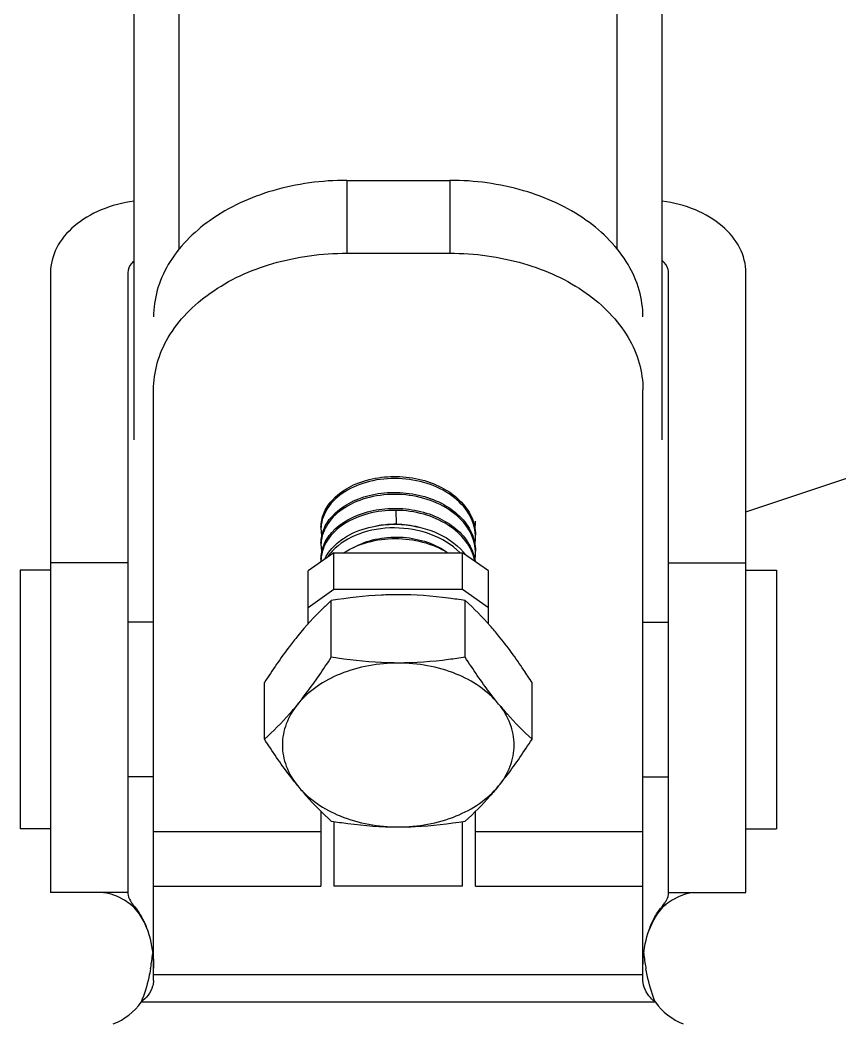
# Model space of a CAD drawing. Extents: x 27938 to 1507990, y 110129 to 923079.
# Drawn here: x 669672 to 670192, y 358411 to 359049 of the extents above; entities that cross this region are included whole.
import ezdxf

# ---------------------------------------------------------------- set-up
doc = ezdxf.new("R2010")
doc.units = 0
doc.header["$LTSCALE"] = 1000
doc.header["$MEASUREMENT"] = 0
doc.styles.get("Standard").update_dxf_attribs({"font": 'gbenor.shx', "bigfont": 'gbcbig.shx'})
doc.dimstyles.get("Standard").update_dxf_attribs({"dimtxt": 0.18, "dimasz": 0.18, "dimexe": 0.18, "dimexo": 0.0625, "dimgap": 0.09, "dimtad": 0, "dimtih": 1, "dimtoh": 1, "dimdec": 4, "dimzin": 0, "dimdsep": 46, "dimtxsty": 'Standard', "dimcen": 0.09, "dimadec": 0, "dimazin": 0, "dimtfac": 1, "dimtdec": 4, "dimtofl": 0, "dimtmove": 0, "dimatfit": 3, "dimfxl": 1, "dimtolj": 1, "dimtzin": 0, "dimarcsym": 0})

msp = doc.modelspace()

# ---------------------------------------------------------------- linework, layer by layer
for p, q in [((669744.3, 358782.23), (669744.3, 361352.6)), ((670079.58, 358782.23), (670079.58, 361352.6)), ((669772.93, 358903.12), (669772.93, 361068.15)), ((670050.96, 358903.12), (670050.96, 361068.15)), ((669879.23, 358947.03), (669879.23, 358900.77)), ((669879.23, 358947.03), (669944.65, 358947.03)), ((669944.65, 358947.03), (669944.65, 358900.77)), ((669879.23, 358900.77), (669944.65, 358900.77)), ((669691.15, 358888.39), (669691.15, 358494.77)), ((669740.22, 358888.39), (669740.22, 358494.77)), ((670083.67, 358494.77), (670083.67, 358888.39)), ((670132.74, 358494.77), (670132.74, 358888.39)), ((669756.57, 358439.06), (669756.57, 358814.04)), ((670067.32, 358439.06), (670067.32, 358814.04)), ((669910.49, 358737.51), (669910.72, 358728.84)), ((669910.72, 358728.84), (669910.72, 358728.65)), ((669871.06, 358710.6), (669854.7, 358699.04)), ((669871.06, 358687.47), (669871.06, 358710.6)), ((669871.06, 358710.6), (669952.83, 358710.6)), ((669952.83, 358687.47), (669952.83, 358710.6)), ((669969.19, 358699.04), (669952.83, 358710.6)), ((669740.22, 358704.17), (669691.15, 358704.17)), ((670083.67, 358704.17), (670132.74, 358704.17)), ((669691.15, 358699.52), (669671.8, 358699.52)), ((669671.8, 358699.52), (669671.8, 358535.35)), ((669854.7, 358665.45), (669854.7, 358699.04)), ((669969.19, 358665.45), (669969.19, 358699.04)), ((670132.74, 358699.52), (670152.09, 358699.52)), ((670152.09, 358699.52), (670152.09, 358535.35)), ((669854.7, 358675.91), (669871.06, 358687.47)), ((669871.06, 358687.47), (669952.83, 358687.47)), ((669952.83, 358687.47), (669969.19, 358675.91)), ((669869.45, 358644.32), (669869.45, 358680.18)), ((669954.44, 358644.32), (669954.44, 358680.18)), ((669756.57, 358666.5), (669740.22, 358666.5)), ((670067.32, 358666.5), (670083.67, 358666.5)), ((669826.96, 358592.28), (669826.96, 358628.14)), ((669996.93, 358592.28), (669996.93, 358628.14)), ((669756.57, 358568.37), (669740.22, 358568.37)), ((670067.32, 358568.37), (670083.67, 358568.37)), ((669862.88, 358546.43), (669862.88, 358498.85)), ((669961.01, 358498.86), (669961.01, 358546.43)), ((669871.06, 358539.99), (669871.06, 358498.88)), ((669952.83, 358498.88), (669952.83, 358540)), ((669691.15, 358535.35), (669671.8, 358535.35)), ((669756.57, 358533.59), (669862.88, 358533.59)), ((669961.01, 358533.59), (670067.32, 358533.59)), ((670132.74, 358535.35), (670152.09, 358535.35)), ((669740.22, 358494.77), (669691.15, 358494.77)), ((669756.57, 358498.86), (669862.88, 358498.86)), ((669952.83, 358498.88), (669871.06, 358498.88)), ((669961.01, 358498.86), (670067.32, 358498.86)), ((670083.67, 358494.77), (670132.74, 358494.77)), ((669745.43, 358484.67), (669741.74, 358487.47)), ((670078.45, 358484.67), (670082.15, 358487.47)), ((670067.32, 358442.51), (669756.57, 358442.51)), ((670075.23, 358425.16), (669748.66, 358425.16))]:
    msp.add_line(p, q)
for points in [[(669741.74, 358487.47), (669738.05, 358489.98), (669733.57, 358492.31), (669729.69, 358493.76), (669726.78, 358494.5), (669725.04, 358494.75), (669724.6, 358494.77)], [(670099.29, 358494.77), (670098.85, 358494.75), (670097.11, 358494.5), (670094.19, 358493.76), (670090.32, 358492.31), (670085.84, 358489.98), (670082.15, 358487.47)], [(669752.64, 358471.11), (669750.55, 358476.15), (669747.34, 358481.57), (669744, 358485.5), (669741.75, 358487.46)], [(670082.14, 358487.46), (670079.84, 358485.46), (670076.52, 358481.53), (670073.33, 358476.13), (670071.24, 358471.11)]]:
    msp.add_lwpolyline(points)
for centre, radius, start, end in [((669933.9, 358730.62), 27.1, 350.49826, 359.97077), ((669885.16, 358725.55), 22.28, 176.79531, 179.99774), ((669885.48, 358725.57), 22.61, 180.0486, 191.38893), ((669909.67, 358670.72), 58.13, 88.96287, 89.19864), ((669909.67, 358659.47), 69.18, 89.13991, 89.31671), ((669885.16, 358715.43), 22.28, 176.79481, 179.99775), ((669933.91, 358720.5), 27.1, 350.57751, 359.9713), ((669934.2, 358720.49), 26.81, 0.00153, 2.66808), ((669885.48, 358715.45), 22.6, 180.04798, 191.3296), ((669925.31, 358687), 36.87, 37.51951, 40.62392), ((669933.91, 358710.38), 27.1, 350.53849, 359.97102), ((669934.2, 358710.37), 26.81, 0.00154, 2.66785), ((669885.16, 358705.31), 22.28, 176.79416, 179.99777), ((669885.1, 358705.31), 22.22, 180.00024, 181.15233), ((669766.99, 358504.72), 29.33, 213.78825, 214.18873), ((670056.9, 358504.72), 29.33, 325.81127, 326.21175), ((669633.18, 358468.51), 123.45, 350.02794, 354.2434), ((670190.7, 358468.51), 123.44, 185.75095, 189.97214), ((669631.82, 358468.72), 124.83, 349.72994, 350.04434), ((670192.07, 358468.72), 124.83, 189.95566, 190.27006), ((669715.68, 358449.34), 40.89, 292.02431, 323.74846), ((670108.2, 358449.34), 40.89, 216.25154, 247.97569)]:
    msp.add_arc(centre, radius, start, end)
for points, knots in [([(669879.23, 358947.03), (669863.43, 358947.03), (669832.77, 358942.88), (669792.61, 358924.83), (669768.14, 358900.33), (669758.22, 358877.65), (669756.57, 358865.99), (669756.57, 358860.3)], [0, 0, 0, 0, 0.287429, 0.554303, 0.789052, 0.896403, 1, 1, 1, 1]), ([(670067.32, 358860.3), (670067.32, 358865.99), (670065.66, 358877.65), (670055.75, 358900.33), (670031.27, 358924.83), (669991.12, 358942.88), (669960.45, 358947.03), (669944.65, 358947.03)], [0, 0, 0, 0, 0.103597, 0.210948, 0.445697, 0.712571, 1, 1, 1, 1]), ([(669744.28, 358933.83), (669737.09, 358932.85), (669723.44, 358929.32), (669706.05, 358919.2), (669694.13, 358905.19), (669691.15, 358893.77), (669691.15, 358888.39)], [0, 0, 0, 0, 0.287892, 0.552013, 0.786654, 1, 1, 1, 1]), ([(670132.74, 358888.39), (670132.74, 358893.77), (670129.76, 358905.19), (670117.83, 358919.2), (670100.45, 358929.32), (670086.8, 358932.85), (670079.61, 358933.83)], [0, 0, 0, 0, 0.213346, 0.447987, 0.712108, 1, 1, 1, 1]), ([(669744.22, 358895.97), (669743.6, 358895.47), (669741.5, 358893.47), (669740.22, 358890.5), (669740.22, 358888.39)], [0, 0, 0, 0, 0.274002, 1, 1, 1, 1]), ([(669756.57, 358814.04), (669756.57, 358819.73), (669758.22, 358831.39), (669768.14, 358854.07), (669792.61, 358878.57), (669832.77, 358896.62), (669863.43, 358900.77), (669879.23, 358900.77)], [0, 0, 0, 0, 0.103597, 0.210948, 0.445697, 0.712571, 1, 1, 1, 1]), ([(669944.65, 358900.77), (669960.45, 358900.77), (669991.12, 358896.62), (670031.27, 358878.57), (670055.75, 358854.07), (670065.66, 358831.39), (670067.32, 358819.73), (670067.32, 358814.04)], [0, 0, 0, 0, 0.287429, 0.554303, 0.789052, 0.896403, 1, 1, 1, 1]), ([(670083.67, 358888.39), (670083.67, 358889.08), (670083.3, 358892), (670081.39, 358894.57), (670079.67, 358895.97)], [0, 0, 0, 0, 0.236834, 1, 1, 1, 1]), ([(669960.98, 358721.73), (669960.76, 358726.45), (669957.49, 358736.36), (669946.1, 358747.87), (669930.28, 358755.48), (669912.11, 358758.53), (669893.93, 358756.76), (669878.1, 358750.46), (669866.59, 358740.3), (669863.15, 358731.11), (669862.91, 358726.79)], [0, 0, 0, 0, 0.109411, 0.23076, 0.366309, 0.510386, 0.653207, 0.784895, 0.899597, 1, 1, 1, 1]), ([(669869.7, 358743.6), (669875.74, 358750.43), (669889.59, 358757.27), (669909.1, 358759.59), (669924.84, 358757.96), (669939.3, 358752.87), (669951.12, 358744.72), (669959.07, 358734.07), (669961.01, 358725.72), (669961.01, 358721.75)], [0, 0, 0, 0, 0.241317, 0.379461, 0.520014, 0.655792, 0.781306, 0.894819, 1, 1, 1, 1]), ([(669869.69, 358733.47), (669875.73, 358740.3), (669889.58, 358747.15), (669909.09, 358749.48), (669924.84, 358747.84), (669939.3, 358742.75), (669951.12, 358734.6), (669959.07, 358723.95), (669961.01, 358715.6), (669961.01, 358711.63)], [0, 0, 0, 0, 0.241302, 0.379446, 0.520006, 0.655788, 0.781304, 0.89482, 1, 1, 1, 1]), ([(669862.88, 358726.81), (669862.88, 358729.77), (669864.16, 358735.97), (669867.6, 358741.22), (669869.7, 358743.6)], [0, 0, 0, 0, 0.48237, 1, 1, 1, 1]), ([(669960.98, 358711.62), (669960.76, 358716.33), (669957.49, 358726.24), (669946.1, 358737.75), (669930.28, 358745.36), (669912.11, 358748.41), (669893.93, 358746.64), (669878.1, 358740.34), (669866.59, 358730.18), (669863.15, 358720.99), (669862.91, 358716.67)], [0, 0, 0, 0, 0.109411, 0.23076, 0.366314, 0.510391, 0.653213, 0.784895, 0.899597, 1, 1, 1, 1]), ([(669910.49, 358737.51), (669904.48, 358737.58), (669892.85, 358736.23), (669877.53, 358729.83), (669866.44, 358719.76), (669863.15, 358710.78), (669862.91, 358706.55)], [0, 0, 0, 0, 0.291821, 0.560232, 0.794326, 1, 1, 1, 1]), ([(669869.69, 358723.35), (669875.48, 358729.9), (669888.6, 358736.62), (669907.27, 358739.28), (669922.47, 358738.16), (669936.69, 358733.81), (669948.69, 358726.54), (669957.35, 358716.84), (669960.24, 358708.98), (669960.76, 358705.14)], [0, 0, 0, 0, 0.238806, 0.375378, 0.515068, 0.651187, 0.778286, 0.893865, 1, 1, 1, 1]), ([(669960.53, 358705.27), (669959.67, 358709.77), (669955.35, 358718.9), (669943.56, 358729.18), (669928.03, 358735.82), (669916.42, 358737.43), (669910.49, 358737.51)], [0, 0, 0, 0, 0.215857, 0.456017, 0.721227, 1, 1, 1, 1]), ([(669862.88, 358716.69), (669862.88, 358719.65), (669864.16, 358725.84), (669867.59, 358731.09), (669869.69, 358733.47)], [0, 0, 0, 0, 0.482394, 1, 1, 1, 1]), ([(669862.88, 358706.57), (669862.88, 358709.53), (669864.16, 358715.72), (669867.59, 358720.97), (669869.69, 358723.35)], [0, 0, 0, 0, 0.482388, 1, 1, 1, 1]), ([(669869.68, 358713.22), (669871.88, 358715.71), (669883.35, 358725.31), (669899.01, 358728.79), (669910.49, 358728.65)], [0, 0, 0, 0, 0.224306, 1, 1, 1, 1]), ([(669951.09, 358710.67), (669945.99, 358715.79), (669932.53, 358723.73), (669909.72, 358727.61), (669887.42, 358724.15), (669874.57, 358716.53), (669870.05, 358711.63)], [0, 0, 0, 0, 0.245715, 0.512956, 0.773315, 1, 1, 1, 1]), ([(669896.52, 358727.31), (669897.63, 358727.58), (669902.23, 358728.54), (669906.94, 358728.9), (669910.48, 358728.85)], [0, 0, 0, 0, 0.245441, 1, 1, 1, 1]), ([(669910.71, 358728.65), (669918.96, 358728.52), (669934.73, 358725.58), (669948.45, 358716.66), (669953.3, 358711.01)], [0, 0, 0, 0, 0.525716, 1, 1, 1, 1]), ([(669877.69, 358710.7), (669882.23, 358713.66), (669892.87, 358718.14), (669915.6, 358721.05), (669933.66, 358716.7), (669943.43, 358710.61)], [0, 0, 0, 0, 0.237857, 0.495496, 1, 1, 1, 1]), ([(669883.65, 358713.85), (669887.89, 358716.31), (669897.65, 358719.88), (669918.14, 358721.59), (669934.13, 358717.01), (669942.59, 358711.18)], [0, 0, 0, 0, 0.239537, 0.497847, 1, 1, 1, 1]), ([(669865.25, 358706.6), (669865.53, 358707.18), (669866.77, 358709.54), (669868.35, 358711.71), (669869.68, 358713.22)], [0, 0, 0, 0, 0.243018, 1, 1, 1, 1]), ([(669869.45, 358680.18), (669867.67, 358678.59), (669860.14, 358671.61), (669853.19, 358664.02), (669848.21, 358657.91)], [0, 0, 0, 0, 0.2325, 1, 1, 1, 1]), ([(669911.94, 358683.93), (669908.37, 358683.93), (669894.14, 358683.59), (669879.96, 358681.91), (669869.45, 358680.18)], [0, 0, 0, 0, 0.251248, 1, 1, 1, 1]), ([(669954.44, 358680.18), (669950.94, 358680.76), (669936.88, 358682.87), (669922.63, 358683.93), (669911.94, 358683.93)], [0, 0, 0, 0, 0.248681, 1, 1, 1, 1]), ([(669975.68, 358657.91), (669973.94, 358660.05), (669967.3, 358667.88), (669960.03, 358675.17), (669954.44, 358680.18)], [0, 0, 0, 0, 0.268858, 1, 1, 1, 1]), ([(669848.21, 358657.91), (669846.38, 358655.67), (669838.85, 358646.07), (669831.99, 358635.96), (669826.96, 358628.14)], [0, 0, 0, 0, 0.237123, 1, 1, 1, 1]), ([(669996.93, 358628.14), (669995.2, 358630.82), (669988.52, 358641.02), (669981.38, 358650.93), (669975.68, 358657.91)], [0, 0, 0, 0, 0.261287, 1, 1, 1, 1]), ([(669848.21, 358614.55), (669850.04, 358616.79), (669857.56, 358626.39), (669864.42, 358636.5), (669869.45, 358644.32)], [0, 0, 0, 0, 0.237123, 1, 1, 1, 1]), ([(669911.94, 358640.57), (669899.46, 358640.57), (669875.78, 358636.5), (669855.16, 358623.06), (669848.21, 358614.55)], [0, 0, 0, 0, 0.531659, 1, 1, 1, 1]), ([(669911.94, 358640.57), (669908.37, 358640.57), (669894.14, 358640.91), (669879.96, 358642.59), (669869.45, 358644.32)], [0, 0, 0, 0, 0.251248, 1, 1, 1, 1]), ([(669954.44, 358644.32), (669950.94, 358643.74), (669936.88, 358641.63), (669922.63, 358640.57), (669911.94, 358640.57)], [0, 0, 0, 0, 0.248681, 1, 1, 1, 1]), ([(669975.68, 358614.55), (669968.73, 358623.06), (669948.11, 358636.5), (669924.43, 358640.57), (669911.94, 358640.57)], [0, 0, 0, 0, 0.468341, 1, 1, 1, 1]), ([(669975.68, 358614.55), (669973.85, 358616.79), (669966.33, 358626.39), (669959.47, 358636.5), (669954.44, 358644.32)], [0, 0, 0, 0, 0.237123, 1, 1, 1, 1]), ([(669848.21, 358614.55), (669846.46, 358612.41), (669839.82, 358604.58), (669832.55, 358597.28), (669826.96, 358592.28)], [0, 0, 0, 0, 0.268858, 1, 1, 1, 1]), ([(669848.21, 358614.55), (669845.14, 358610.79), (669840.17, 358602.57), (669837.46, 358588.52), (669840.17, 358574.48), (669845.14, 358566.26), (669848.21, 358562.5)], [0, 0, 0, 0, 0.257487, 0.5, 0.742513, 1, 1, 1, 1]), ([(669975.68, 358614.55), (669977.43, 358612.41), (669984.07, 358604.58), (669991.33, 358597.28), (669996.93, 358592.28)], [0, 0, 0, 0, 0.268858, 1, 1, 1, 1]), ([(669975.68, 358562.5), (669978.75, 358566.26), (669983.72, 358574.48), (669986.42, 358588.52), (669983.72, 358602.57), (669978.75, 358610.79), (669975.68, 358614.55)], [0, 0, 0, 0, 0.257487, 0.5, 0.742513, 1, 1, 1, 1]), ([(669848.21, 358562.5), (669846.38, 358564.74), (669838.85, 358574.34), (669831.99, 358584.45), (669826.96, 358592.28)], [0, 0, 0, 0, 0.237123, 1, 1, 1, 1]), ([(669975.68, 358562.5), (669977.51, 358564.74), (669985.04, 358574.34), (669991.89, 358584.45), (669996.93, 358592.28)], [0, 0, 0, 0, 0.237123, 1, 1, 1, 1]), ([(669848.21, 358562.5), (669849.95, 358560.37), (669856.59, 358552.54), (669863.86, 358545.24), (669869.45, 358540.24)], [0, 0, 0, 0, 0.268858, 1, 1, 1, 1]), ([(669848.21, 358562.5), (669855.16, 358553.99), (669875.78, 358540.55), (669899.46, 358536.48), (669911.94, 358536.48)], [0, 0, 0, 0, 0.468341, 1, 1, 1, 1]), ([(669911.94, 358536.48), (669924.43, 358536.48), (669948.11, 358540.55), (669968.73, 358553.99), (669975.68, 358562.5)], [0, 0, 0, 0, 0.531659, 1, 1, 1, 1]), ([(669975.68, 358562.5), (669973.94, 358560.37), (669967.3, 358552.54), (669960.03, 358545.24), (669954.44, 358540.24)], [0, 0, 0, 0, 0.268858, 1, 1, 1, 1]), ([(669869.45, 358540.24), (669872.94, 358539.66), (669887.01, 358537.55), (669901.25, 358536.48), (669911.94, 358536.48)], [0, 0, 0, 0, 0.248681, 1, 1, 1, 1]), ([(669911.94, 358536.48), (669915.52, 358536.48), (669929.75, 358536.82), (669943.92, 358538.5), (669954.44, 358540.24)], [0, 0, 0, 0, 0.251248, 1, 1, 1, 1]), ([(669740.22, 358494.77), (669740.22, 358494.27), (669740.46, 358491.97), (669741.62, 358489.89), (669742.61, 358488.41)], [0, 0, 0, 0, 0.222245, 1, 1, 1, 1]), ([(670081.28, 358488.41), (670081.65, 358488.96), (670082.85, 358490.88), (670083.67, 358493.15), (670083.67, 358494.77)], [0, 0, 0, 0, 0.289589, 1, 1, 1, 1]), ([(669742.72, 358488.24), (669742.92, 358487.96), (669743.78, 358486.73), (669744.71, 358485.56), (669745.43, 358484.67)], [0, 0, 0, 0, 0.231104, 1, 1, 1, 1]), ([(670078.45, 358484.67), (670078.71, 358484.98), (670079.64, 358486.14), (670080.55, 358487.34), (670081.16, 358488.24)], [0, 0, 0, 0, 0.26918, 1, 1, 1, 1]), ([(669745.43, 358484.67), (669746.11, 358483.83), (669749.12, 358479.66), (669751.3, 358474.93), (669752.64, 358471.11)], [0, 0, 0, 0, 0.210146, 1, 1, 1, 1]), ([(670071.24, 358471.11), (670071.73, 358472.49), (670073.6, 358477.27), (670076.14, 358481.82), (670078.45, 358484.67)], [0, 0, 0, 0, 0.285604, 1, 1, 1, 1]), ([(669752.64, 358471.11), (669753.29, 358469.25), (669755.63, 358461.38), (669756.57, 358453.11), (669756.57, 358446.87)], [0, 0, 0, 0, 0.239548, 1, 1, 1, 1]), ([(670067.32, 358446.87), (670067.32, 358448.99), (670067.64, 358457.18), (670069.23, 358465.36), (670071.24, 358471.11)], [0, 0, 0, 0, 0.257456, 1, 1, 1, 1]), ([(669754.65, 358446.46), (669754.31, 358444.61), (669752.83, 358437.38), (669750.7, 358430.27), (669748.66, 358425.16)], [0, 0, 0, 0, 0.255037, 1, 1, 1, 1]), ([(670075.23, 358425.16), (670074.57, 358426.82), (670072.03, 358433.76), (670070.24, 358440.96), (670069.24, 358446.46)], [0, 0, 0, 0, 0.242689, 1, 1, 1, 1]), ([(669756.57, 358439.06), (669756.57, 358437.8), (669755.58, 358432.37), (669751.87, 358427.83), (669748.66, 358425.16)], [0, 0, 0, 0, 0.231026, 1, 1, 1, 1]), ([(670075.23, 358425.16), (670074.13, 358426.08), (670070.26, 358429.79), (670067.32, 358435.09), (670067.32, 358439.06)], [0, 0, 0, 0, 0.266, 1, 1, 1, 1])]:
    msp.add_open_spline(points, degree=3, knots=knots)
for points in [[(669910.72, 358728.84), (669915.42, 358728.76), (669920.14, 358728.11), (669924.68, 358726.89)], [(669870.05, 358711.63), (669869.02, 358710.51), (669868.07, 358709.32), (669867.21, 358708.06)]]:
    msp.add_open_spline(points, degree=3)

# ---------------------------------------------------------------- leaders
msp.add_leader([(670132.74, 358736.58), (671011.87, 359030.53)], dimstyle='Standard', override={"dimgap": 20})

doc.saveas('drawing.dxf')
